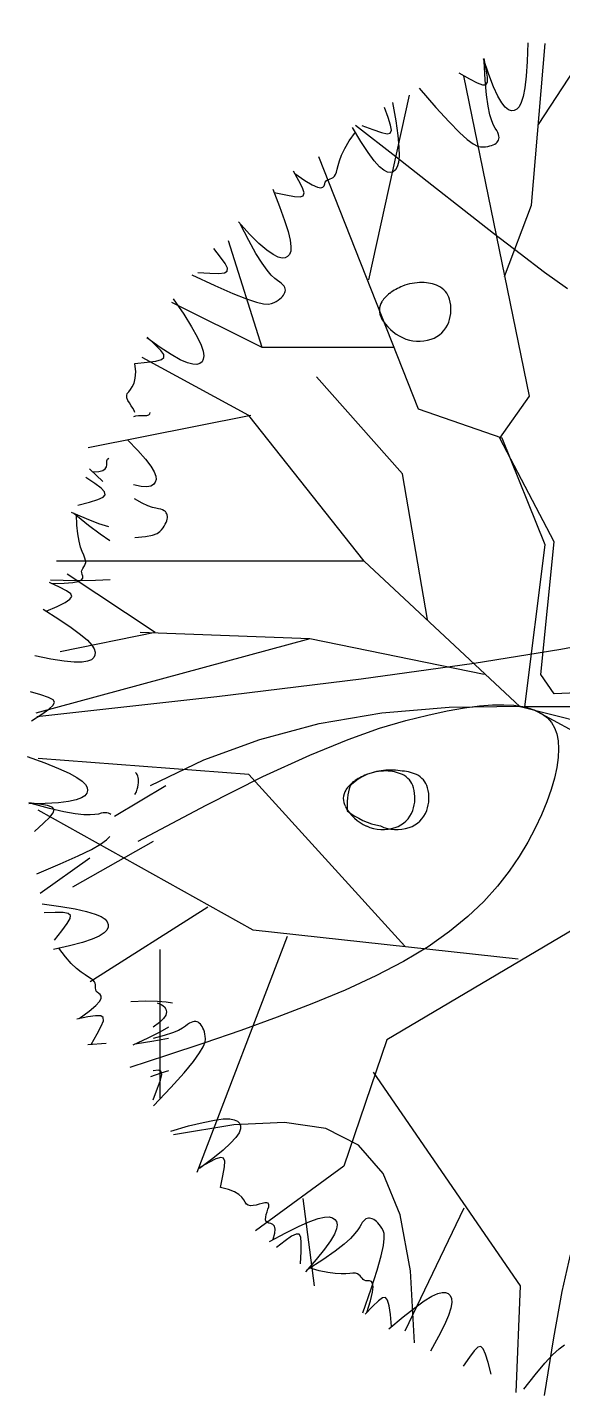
# Model space of a CAD drawing. Header units: millimetres. Extents: x 21129 to 2803301, y -510327 to 166837.
# Drawn here: x 256504 to 257409, y -105132 to -102817 of the extents above; entities that cross this region are included whole.
import ezdxf

# ---------------------------------------------------------------- set-up
doc = ezdxf.new("R2010")
doc.units = ezdxf.units.MM
doc.layers.add('....13_TNT_F_TREE', color=76, linetype='Continuous', transparency=0.5)

# ---------------------------------------------------------------- blocks, each defined once
blk = doc.blocks.new('mb-cay9')
for p, q in [((-164.7, 500.7), (-111, 582.7)), ((-173.5, 569.7), (-174.1, 554)), ((-170.4, 432.3), (-158.9, 569.1)), ((-206.6, 543), (-211.1, 556.2)), ((-208.7, 547.3), (-210.4, 556.4)), ((-231.9, 544.4), (-223, 539.3)), ((-209.6, 538.3), (-210.4, 554.2)), ((-207.7, 540.7), (-208.7, 547.3)), ((-174.1, 554), (-174.9, 541.4)), ((-172.3, 270.9), (-227.8, 541.7)), ((-223, 539.3), (-216.4, 535.8)), ((-216.4, 535.8), (-211.9, 534.1)), ((-211.9, 534.1), (-209.1, 534.2)), ((-208.5, 525.8), (-209.6, 538.3)), ((-209.1, 534.2), (-207.8, 536.4)), ((-207.8, 536.4), (-207.7, 540.7)), ((-202.6, 532.6), (-206.6, 543)), ((-199, 524.7), (-202.6, 532.6)), ((-174.9, 541.4), (-176.1, 531.7)), ((-308.2, 369.3), (-273.8, 525.3)), ((-265.4, 531.4), (-251.3, 515.1)), ((-207.2, 516.1), (-208.5, 525.8)), ((-195.7, 519), (-199, 524.7)), ((-177.5, 524.3), (-179.1, 519.1)), ((-176.1, 531.7), (-177.5, 524.3)), ((-291.7, 506.4), (-294.8, 515.1)), ((-288, 519.1), (-285.3, 503.7)), ((-251.3, 515.1), (-240.1, 502.8)), ((-205.7, 508.9), (-207.2, 516.1)), ((-192.7, 515.2), (-195.7, 519)), ((-189.9, 513.1), (-192.7, 515.2)), ((-187.4, 512.3), (-189.9, 513.1)), ((-185.1, 512.4), (-187.4, 512.3)), ((-182.9, 513.5), (-185.1, 512.4)), ((-180.9, 515.6), (-182.9, 513.5)), ((-179.1, 519.1), (-180.9, 515.6)), ((-314.8, 486.1), (-321.9, 498.1)), ((-285.3, 473.3), (-319.3, 499.8)), ((-314.1, 499.9), (-304.6, 496.3)), ((-289.7, 500), (-291.7, 506.4)), ((-289, 495.7), (-289.7, 500)), ((-285.3, 503.7), (-283.5, 491.2)), ((-240.1, 502.8), (-231.4, 493.9)), ((-204.1, 503.7), (-205.7, 508.9)), ((-202.6, 500.1), (-204.1, 503.7)), ((-201.1, 497.5), (-202.6, 500.1)), ((-328.4, 480.3), (-324.6, 486.7)), ((-324.6, 486.7), (-319.5, 494.1)), ((-308.7, 476.8), (-314.8, 486.1)), ((-304.6, 496.3), (-297.5, 493.8)), ((-297.5, 493.8), (-292.7, 492.8)), ((-292.7, 492.8), (-290, 493.4)), ((-290, 493.4), (-289, 495.7)), ((-283.5, 491.2), (-282.6, 481.4)), ((-231.4, 493.9), (-224.8, 487.9)), ((-224.8, 487.9), (-219.9, 484.2)), ((-199.9, 495.5), (-201.1, 497.5)), ((-199, 493.8), (-199.9, 495.5)), ((-199.6, 485.6), (-198.9, 486.4)), ((-198.4, 492.2), (-199, 493.8)), ((-198.9, 486.4), (-198.3, 487.4)), ((-198, 490.8), (-198.4, 492.2)), ((-198.3, 487.4), (-198, 488.4)), ((-197.9, 489.6), (-198, 490.8)), ((-198, 488.4), (-197.9, 489.6)), ((-332.9, 470), (-331.1, 474.7)), ((-331.1, 474.7), (-328.4, 480.3)), ((-303.5, 469.8), (-308.7, 476.8)), ((-282.6, 481.4), (-282.4, 473.9)), ((-219.9, 484.2), (-216.3, 482.4)), ((-216.3, 482.4), (-213.5, 481.7)), ((-213.5, 481.7), (-211.4, 481.7)), ((-211.4, 481.7), (-209.4, 481.8)), ((-209.4, 481.8), (-207.5, 482.1)), ((-207.5, 482.1), (-205.8, 482.5)), ((-205.8, 482.5), (-204.3, 482.9)), ((-204.3, 482.9), (-202.9, 483.5)), ((-202.9, 483.5), (-201.6, 484.1)), ((-201.6, 484.1), (-200.5, 484.8)), ((-200.5, 484.8), (-199.6, 485.6)), ((-266.1, 259.9), (-350.4, 473.3)), ((-334.9, 462.8), (-334.1, 466)), ((-334.1, 466), (-332.9, 470)), ((-299.1, 464.9), (-303.5, 469.8)), ((-295.4, 461.9), (-299.1, 464.9)), ((-284, 464.7), (-285.5, 462.2)), ((-254.8, 449.4), (-285.3, 473.3)), ((-282.9, 468.5), (-284, 464.7)), ((-282.4, 473.9), (-282.9, 468.5)), ((-367.2, 453), (-371.7, 461.1)), ((-370.7, 459.3), (-362.2, 453.3)), ((-364.2, 447), (-367.2, 453)), ((-362.2, 453.3), (-356, 449.5)), ((-345.4, 450.3), (-344.9, 451.8)), ((-344.9, 451.8), (-344.1, 452.9)), ((-344.1, 452.9), (-343.1, 453.7)), ((-343.1, 453.7), (-341.9, 454.2)), ((-341.9, 454.2), (-340.7, 454.7)), ((-340.7, 454.7), (-339.4, 455.2)), ((-339.4, 455.2), (-338.2, 455.9)), ((-338.2, 455.9), (-337.1, 456.9)), ((-337.1, 456.9), (-336.2, 458.3)), ((-336.2, 458.3), (-335.5, 460.2)), ((-335.5, 460.2), (-334.9, 462.8)), ((-292.3, 460.3), (-295.4, 461.9)), ((-289.7, 460.1), (-292.3, 460.3)), ((-287.4, 460.7), (-289.7, 460.1)), ((-285.5, 462.2), (-287.4, 460.7)), ((-389.4, 445.9), (-383.6, 431.3)), ((-388.3, 443.1), (-378.4, 441)), ((-378.4, 441), (-371, 439.7)), ((-366.1, 439.4), (-363.5, 440.4)), ((-362.9, 442.9), (-364.2, 447)), ((-363.5, 440.4), (-362.9, 442.9)), ((-356, 449.5), (-351.6, 447.5)), ((-351.6, 447.5), (-348.7, 447)), ((-348.7, 447), (-346.9, 447.6)), ((-346.9, 447.6), (-346, 448.8)), ((-346, 448.8), (-345.4, 450.3)), ((-227.4, 427.8), (-254.8, 449.4)), ((-383.6, 431.3), (-379.3, 419.5)), ((-371, 439.7), (-366.1, 439.4)), ((-193.4, 372.1), (-170.4, 432.3)), ((-408.9, 408), (-418.3, 418.3)), ((-409.7, 402.5), (-416.8, 416.7)), ((-379.3, 419.5), (-376.4, 410.1)), ((-202.6, 408.5), (-227.4, 427.8)), ((-401, 400.1), (-408.9, 408)), ((-376.4, 410.1), (-374.6, 402.8)), ((-180.1, 391.1), (-202.6, 408.5)), ((-433.5, 388.5), (-439.1, 395.8)), ((-398.2, 311.9), (-426.9, 402.2)), ((-403.6, 391.5), (-409.7, 402.5)), ((-394.4, 394.4), (-401, 400.1)), ((-389.1, 390.6), (-394.4, 394.4)), ((-374.2, 393.4), (-375.2, 390.7)), ((-374.6, 402.8), (-374, 397.4)), ((-374, 397.4), (-374.2, 393.4)), ((-429.6, 383), (-433.5, 388.5)), ((-427.7, 379.1), (-429.6, 383)), ((-398.4, 383.3), (-403.6, 391.5)), ((-394.1, 377.3), (-398.4, 383.3)), ((-384.8, 388.3), (-389.1, 390.6)), ((-381.5, 387.5), (-384.8, 388.3)), ((-378.8, 387.8), (-381.5, 387.5)), ((-376.8, 388.9), (-378.8, 387.8)), ((-375.2, 390.7), (-376.8, 388.9)), ((-159.4, 375.5), (-180.1, 391.1)), ((-457.8, 373.6), (-438.3, 364.4)), ((-452.8, 375.4), (-442.6, 374.8)), ((-442.6, 374.8), (-435.1, 374.7)), ((-435.1, 374.7), (-430.3, 375.2)), ((-430.3, 375.2), (-427.8, 376.6)), ((-427.8, 376.6), (-427.7, 379.1)), ((-390.6, 373.2), (-394.1, 377.3)), ((-387.7, 370.5), (-390.6, 373.2)), ((-385.3, 368.7), (-387.7, 370.5)), ((-140, 361.6), (-159.4, 375.5)), ((-438.3, 364.4), (-423.1, 357.7)), ((-383.4, 367.4), (-385.3, 368.7)), ((-381.9, 366.2), (-383.4, 367.4)), ((-380.7, 365), (-381.9, 366.2)), ((-379.8, 363.9), (-380.7, 365)), ((-379.1, 362.8), (-379.8, 363.9)), ((-378.8, 361.7), (-379.1, 362.8)), ((-379.1, 358.4), (-378.8, 359.5)), ((-378.7, 360.6), (-378.8, 361.7)), ((-378.8, 359.5), (-378.7, 360.6)), ((-398.2, 311.9), (-474.8, 350.2)), ((-473.5, 353.1), (-464.7, 340.1)), ((-423.1, 357.7), (-411.6, 353.1)), ((-411.6, 353.1), (-403.1, 350.3)), ((-403.1, 350.3), (-397.1, 349)), ((-397.1, 349), (-393, 348.7)), ((-393, 348.7), (-390.3, 349.2)), ((-390.3, 349.2), (-388.3, 350.1)), ((-388.3, 350.1), (-386.5, 351)), ((-386.5, 351), (-384.9, 352)), ((-384.9, 352), (-383.5, 353.1)), ((-383.5, 353.1), (-382.3, 354.1)), ((-382.3, 354.1), (-381.2, 355.2)), ((-381.2, 355.2), (-380.3, 356.2)), ((-380.3, 356.2), (-379.6, 357.3)), ((-379.6, 357.3), (-379.1, 358.4)), ((-464.7, 340.1), (-458.1, 329.4)), ((-458.1, 329.4), (-453.2, 320.9)), ((-484.6, 312), (-495.9, 320.1)), ((-488.8, 314.4), (-495.6, 320.7)), ((-484.1, 309.6), (-488.8, 314.4)), ((-453.2, 320.9), (-450, 314.1)), ((-450, 314.1), (-448.3, 308.9)), ((-409.7, 254.4), (-499.7, 303.7)), ((-488.3, 300.5), (-483.6, 301.8)), ((-475.2, 306), (-484.6, 312)), ((-481.6, 306), (-484.1, 309.6)), ((-483.6, 301.8), (-481.4, 303.5)), ((-481.4, 303.5), (-481.6, 306)), ((-467.6, 301.7), (-475.2, 306)), ((-461.6, 299.1), (-467.6, 301.7)), ((-448.1, 302.1), (-449.2, 300)), ((-448.3, 308.9), (-447.7, 305)), ((-447.7, 305), (-448.1, 302.1)), ((-287.2, 311.9), (-398.2, 311.9)), ((-505.9, 298.4), (-495.7, 299.5)), ((-505.3, 291.4), (-505.9, 298.4)), ((-505.7, 286), (-505.3, 291.4)), ((-495.7, 299.5), (-488.3, 300.5)), ((-457, 297.8), (-461.6, 299.1)), ((-453.5, 297.7), (-457, 297.8)), ((-451, 298.5), (-453.5, 297.7)), ((-449.2, 300), (-451, 298.5)), ((-509.7, 276.4), (-508.2, 278.8)), ((-508.2, 278.8), (-506.7, 281.9)), ((-506.7, 281.9), (-505.7, 286)), ((-279.5, 205.2), (-352.3, 287.3)), ((-512.9, 271.3), (-512.4, 273)), ((-512.7, 269.4), (-512.9, 271.3)), ((-511.9, 267.3), (-512.7, 269.4)), ((-512.4, 273), (-511.2, 274.6)), ((-510.6, 265.1), (-511.9, 267.3)), ((-511.2, 274.6), (-509.7, 276.4)), ((-197.2, 235.3), (-172.3, 270.9)), ((-509.2, 262.8), (-510.6, 265.1)), ((-507.8, 260.7), (-509.2, 262.8)), ((-506.7, 258.7), (-507.8, 260.7)), ((-506, 257.1), (-506.7, 258.7)), ((-497.9, 254.5), (-495.8, 254.6)), ((-495.8, 254.6), (-494.1, 255)), ((-494.1, 255), (-493.2, 255.8)), ((-493.2, 255.8), (-493.1, 257.1)), ((-195.3, 235.3), (-266.1, 259.9)), ((-407.8, 254.4), (-545.6, 227.1)), ((-507, 253.8), (-505.1, 254.2)), ((-505.1, 254.2), (-502.8, 254.4)), ((-502.8, 254.4), (-500.3, 254.4)), ((-500.3, 254.4), (-497.9, 254.5)), ((-312.1, 131.3), (-409.7, 254.4)), ((-512.2, 234), (-503.4, 225)), ((-151.2, 147.7), (-197.2, 235.3)), ((-158.9, 145), (-195.3, 235.3)), ((-503.4, 225), (-496.9, 217.6)), ((-544.5, 209.5), (-533.2, 198.6)), ((-533.1, 208), (-531.1, 209.4)), ((-531.1, 209.4), (-530.1, 211.1)), ((-530.1, 211.1), (-529.8, 212.9)), ((-529.8, 216.3), (-529.2, 217.5)), ((-529.8, 214.7), (-529.8, 216.3)), ((-529.8, 212.9), (-529.8, 214.7)), ((-529.2, 217.5), (-528, 218.3)), ((-496.9, 217.6), (-492.4, 211.6)), ((-492.4, 211.6), (-489.6, 206.9)), ((-540, 197), (-547.6, 202.2)), ((-541.8, 206.9), (-536.5, 207.2)), ((-534.6, 193), (-540, 197)), ((-536.5, 207.2), (-533.1, 208)), ((-488.7, 198), (-490.1, 196.2)), ((-489.6, 206.9), (-488.2, 203.2)), ((-488, 200.3), (-488.7, 198)), ((-488.2, 203.2), (-488, 200.3)), ((-258.5, 82.1), (-279.5, 205.2)), ((-537.3, 183.4), (-532.9, 185.4)), ((-531.6, 189.9), (-534.6, 193)), ((-532.9, 185.4), (-531, 187.5)), ((-531, 187.5), (-531.6, 189.9)), ((-500.6, 194.5), (-507.1, 195.9)), ((-495.8, 194.3), (-500.6, 194.5)), ((-492.4, 194.8), (-495.8, 194.3)), ((-490.1, 196.2), (-492.4, 194.8)), ((-554.3, 178.6), (-544.4, 181.2)), ((-544.4, 181.2), (-537.3, 183.4)), ((-499.9, 180.4), (-506.2, 184.1)), ((-494.9, 178.1), (-499.9, 180.4)), ((-491.2, 176.8), (-494.9, 178.1)), ((-488.3, 176.1), (-491.2, 176.8)), ((-486, 175.7), (-488.3, 176.1)), ((-484.1, 175.2), (-486, 175.7)), ((-482.6, 174.6), (-484.1, 175.2)), ((-481.3, 174), (-482.6, 174.6)), ((-480.2, 173.2), (-481.3, 174)), ((-546.8, 167), (-559.6, 172.5)), ((-545.3, 161.6), (-557.6, 171.7)), ((-555.1, 161.7), (-555.3, 170.7)), ((-536.4, 163), (-546.8, 167)), ((-528.1, 160.4), (-536.4, 163)), ((-481.2, 161), (-480.3, 162.5)), ((-480.3, 162.5), (-479.6, 164)), ((-479.5, 172.3), (-480.2, 173.2)), ((-479.6, 164), (-479, 165.4)), ((-478.9, 171.4), (-479.5, 172.3)), ((-479, 165.4), (-478.7, 166.8)), ((-478.6, 170.4), (-478.9, 171.4)), ((-478.7, 166.8), (-478.5, 168)), ((-478.4, 169.2), (-478.6, 170.4)), ((-478.5, 168), (-478.4, 169.2)), ((-554.3, 154.3), (-555.1, 161.7)), ((-553.2, 148.2), (-554.3, 154.3)), ((-535.3, 154.1), (-545.3, 161.6)), ((-527.2, 148.6), (-535.3, 154.1)), ((-505.9, 151.2), (-497, 152.1)), ((-497, 152.1), (-491, 153.3)), ((-491, 153.3), (-487.2, 154.7)), ((-487.2, 154.7), (-484.9, 156.3)), ((-484.9, 156.3), (-483.4, 157.9)), ((-483.4, 157.9), (-482.2, 159.5)), ((-482.2, 159.5), (-481.2, 161)), ((-551.9, 143.3), (-553.2, 148.2)), ((-550.6, 139.4), (-551.9, 143.3)), ((-549.3, 136.3), (-550.6, 139.4)), ((-176.1, 8.2), (-158.9, 145)), ((-162.7, 35.6), (-151.2, 147.7)), ((-312.1, 131.3), (-572.4, 131.3)), ((-548.3, 133.9), (-549.3, 136.3)), ((-549.2, 126.4), (-548.5, 127.5)), ((-548.5, 127.5), (-547.9, 128.8)), ((-547.7, 131.9), (-548.3, 133.9)), ((-547.9, 128.8), (-547.6, 130.2)), ((-547.6, 130.2), (-547.7, 131.9)), ((-180, 8.2), (-312.1, 131.3)), ((-488.7, 71.1), (-563.3, 120.4)), ((-551.2, 115.5), (-550.1, 116.9)), ((-551, 122.9), (-550.6, 124.1)), ((-550.9, 121.6), (-551, 122.9)), ((-550.5, 120.1), (-550.9, 121.6)), ((-550.6, 124.1), (-550, 125.2)), ((-550.1, 118.5), (-550.5, 120.1)), ((-550.1, 116.9), (-550.1, 118.5)), ((-550, 125.2), (-549.2, 126.4)), ((-539.3, 115.2), (-526.9, 115.7)), ((-569.7, 109.4), (-578.1, 113.4)), ((-577.5, 115.6), (-556, 115.1)), ((-576.2, 112.5), (-565.8, 112.6)), ((-563.8, 106.3), (-569.7, 109.4)), ((-565.8, 112.6), (-558.6, 113.2)), ((-560.3, 103.7), (-563.8, 106.3)), ((-558.6, 113.2), (-553.9, 114.2)), ((-556, 115.1), (-539.3, 115.2)), ((-553.9, 114.2), (-551.2, 115.5)), ((-581, 89), (-571.7, 93.1)), ((-571.7, 93.1), (-565, 96.4)), ((-565, 96.4), (-560.9, 99.1)), ((-560.9, 99.1), (-559.3, 101.4)), ((-559.3, 101.4), (-560.3, 103.7)), ((-583.5, 90.6), (-570.2, 82.2)), ((-570.2, 82.2), (-559.8, 75.2)), ((-488.7, 71.1), (-569.1, 54.7)), ((-559.8, 75.2), (-551.9, 69.3)), ((-358, 65.7), (-501.6, 71.1)), ((-358, 65.7), (-589.7, 2.7)), ((-551.9, 69.3), (-546.2, 64.5)), ((-546.2, 64.5), (-542.5, 60.4)), ((-542.5, 60.4), (-540.4, 57.1)), ((-210.6, 35.6), (-358, 65.7)), ((-90.8, 67.2), (-145.6, 56.6)), ((-577, 48.5), (-590.6, 51.3)), ((-565.9, 46.8), (-577, 48.5)), ((-557.3, 46), (-565.9, 46.8)), ((-546, 46.7), (-550.7, 46)), ((-542.7, 48), (-546, 46.7)), ((-540.7, 49.8), (-542.7, 48)), ((-539.8, 51.9), (-540.7, 49.8)), ((-540.4, 57.1), (-539.6, 54.3)), ((-539.6, 54.3), (-539.8, 51.9)), ((-145.6, 56.6), (-219, 44.8)), ((-550.7, 46), (-557.3, 46)), ((-219, 44.8), (-314.7, 31.6)), ((-151.2, 19.2), (-162.7, 35.6)), ((-314.7, 31.6), (-436.8, 16.6)), ((-585.4, 18.3), (-594.3, 20.9)), ((-436.8, 16.6), (-588.9, -0.3)), ((-579, 16.1), (-585.4, 18.3)), ((-575.2, 14.1), (-579, 16.1)), ((-573.9, 12), (-575.2, 14.1)), ((-575, 9.4), (-573.9, 12)), ((-88.1, 21.9), (-151.2, 19.2)), ((-593.3, -3.7), (-584.8, 1.9)), ((-584.8, 1.9), (-578.7, 6.1)), ((-578.7, 6.1), (-575, 9.4)), ((-350.2, -6.1), (-297, 3)), ((-297, 3), (-240.2, 7.9)), ((-276.9, -3.4), (-258.2, 1.2)), ((-258.2, 1.2), (-241.8, 4.7)), ((-241.8, 4.7), (-227.3, 7.2)), ((-240.2, 7.9), (-179.4, 8.6)), ((-227.3, 7.2), (-214.6, 8.9)), ((-214.6, 8.9), (-203.5, 9.8)), ((-203.5, 9.8), (-193.8, 9.9)), ((-193.8, 9.9), (-185.4, 9.4)), ((-185.4, 9.4), (-178.1, 8.4)), ((-126.4, -5.5), (-180, 8.2)), ((-178.1, 8.4), (-171.7, 6.7)), ((-68.9, 8.2), (-176.1, 8.2)), ((-171.7, 6.7), (-166.1, 4.6)), ((-97.6, -32.8), (-168.5, 5.5)), ((-166.1, 4.6), (-161.2, 2)), ((-161.2, 2), (-157, -1.2)), ((-400.3, -19.4), (-350.2, -6.1)), ((-325.6, -19.4), (-299, -9.9)), ((-299, -9.9), (-276.9, -3.4)), ((-157, -1.2), (-153.7, -5)), ((-153.7, -5), (-151, -9.5)), ((-151, -9.5), (-149.2, -14.6)), ((-447.7, -36.8), (-400.3, -19.4)), ((-358.1, -32.7), (-325.6, -19.4)), ((-149.2, -14.6), (-148, -20.6)), ((-148, -20.6), (-147.7, -27.3)), ((-597, -33.9), (-582.2, -39.3)), ((-397.7, -50.9), (-358.1, -32.7)), ((-147.7, -27.3), (-148, -34.8)), ((-409.7, -49.2), (-587.8, -35.6)), ((-582.2, -39.3), (-570.6, -44)), ((-570.6, -44), (-561.6, -48.1)), ((-492.8, -58.4), (-447.7, -36.8)), ((-149.2, -43.1), (-151.1, -52.2)), ((-148, -34.8), (-149.2, -43.1)), ((-561.6, -48.1), (-555.1, -51.6)), ((-555.1, -51.6), (-550.6, -54.8)), ((-550.6, -54.8), (-547.8, -57.6)), ((-547.8, -57.6), (-546.4, -60.2)), ((-504.6, -48.3), (-505.4, -47.5)), ((-504.1, -49.2), (-504.6, -48.3)), ((-503.6, -50.4), (-504.1, -49.2)), ((-503.3, -51.6), (-503.6, -50.4)), ((-503.5, -59.7), (-503.2, -57.8)), ((-503, -53), (-503.3, -51.6)), ((-503.2, -57.8), (-503, -56.1)), ((-503, -54.5), (-503, -53)), ((-503, -56.1), (-503, -54.5)), ((-445.6, -74.9), (-397.7, -50.9)), ((-277.6, -194.2), (-409.7, -49.2)), ((-151.1, -52.2), (-153.9, -61.9)), ((-551.1, -68.9), (-555.6, -70.6)), ((-548.2, -67), (-551.1, -68.9)), ((-546.7, -64.8), (-548.2, -67)), ((-546.1, -62.6), (-546.7, -64.8)), ((-546.4, -60.2), (-546.1, -62.6)), ((-523.2, -84.2), (-479.9, -58.4)), ((-506.1, -66.1), (-504.7, -63.7)), ((-504.7, -63.7), (-504, -61.6)), ((-504, -61.6), (-503.5, -59.7)), ((-153.9, -61.9), (-157.5, -72.2)), ((-586.6, -74.2), (-595.8, -73.1)), ((-581.8, -73.6), (-595.7, -73.8)), ((-578.3, -77.9), (-593.6, -73.7)), ((-405.9, -180.6), (-587.8, -79.3)), ((-580, -75.4), (-586.6, -74.2)), ((-570.7, -73), (-581.8, -73.6)), ((-575.9, -76.7), (-580, -75.4)), ((-566, -80.7), (-578.3, -77.9)), ((-574.2, -78.6), (-575.9, -76.7)), ((-575, -81.4), (-574.2, -78.6)), ((-562.1, -72), (-570.7, -73)), ((-556.5, -82.4), (-566, -80.7)), ((-555.6, -70.6), (-562.1, -72)), ((-503.1, -105.6), (-445.6, -74.9)), ((-157.5, -72.2), (-162, -83.1)), ((-591, -97.2), (-583.4, -90.3)), ((-583.4, -90.3), (-578, -85.2)), ((-578, -85.2), (-575, -81.4)), ((-549.2, -83.2), (-556.5, -82.4)), ((-543.7, -83.3), (-549.2, -83.2)), ((-539.8, -83), (-543.7, -83.3)), ((-536.9, -82.5), (-539.8, -83)), ((-534.6, -81.9), (-536.9, -82.5)), ((-532.7, -81.6), (-534.6, -81.9)), ((-531, -81.4), (-532.7, -81.6)), ((-529.6, -81.5), (-531, -81.4)), ((-528.3, -81.8), (-529.6, -81.5)), ((-527.3, -82.3), (-528.3, -81.8)), ((-526.4, -82.9), (-527.3, -82.3)), ((-162, -83.1), (-167.4, -94.4)), ((-530.1, -104.4), (-527.1, -101.5)), ((-167.4, -94.4), (-173.7, -106.2)), ((-558.4, -144.1), (-490.1, -105.6)), ((-553.9, -117.9), (-542.8, -112.4)), ((-542.8, -112.4), (-535.1, -107.9)), ((-535.1, -107.9), (-530.1, -104.4)), ((-173.7, -106.2), (-180.9, -118.4)), ((-589, -133), (-569.1, -124.7)), ((-586, -149.5), (-544.2, -119.6)), ((-569.1, -124.7), (-553.9, -117.9)), ((-180.9, -118.4), (-189.4, -130.9)), ((-189.4, -130.9), (-199.3, -143.6)), ((-199.3, -143.6), (-210.8, -156.4)), ((-584.3, -158.4), (-568.7, -160.6)), ((-568.7, -160.6), (-556.4, -162.8)), ((-444.2, -161.4), (-543.7, -224.3)), ((-210.8, -156.4), (-224.3, -169.2)), ((-573.3, -165.8), (-582.6, -166.1)), ((-566.6, -165.9), (-573.3, -165.8)), ((-562.4, -166.6), (-566.6, -165.9)), ((-563.2, -175.2), (-560.7, -171)), ((-560.4, -168.2), (-562.4, -166.6)), ((-560.7, -171), (-560.4, -168.2)), ((-556.4, -162.8), (-546.8, -164.9)), ((-546.8, -164.9), (-539.6, -167.1)), ((-539.6, -167.1), (-534.5, -169.2)), ((-534.5, -169.2), (-531.2, -171.4)), ((-531.2, -171.4), (-529.4, -173.6)), ((-224.3, -169.2), (-239.9, -182)), ((-574.1, -189.1), (-567.7, -181.2)), ((-567.7, -181.2), (-563.2, -175.2)), ((-532.1, -183.1), (-536.2, -185.7)), ((-529.7, -180.6), (-532.1, -183.1)), ((-528.6, -178.2), (-529.7, -180.6)), ((-529.4, -173.6), (-528.6, -175.9)), ((-528.6, -175.9), (-528.6, -178.2)), ((-181.9, -205.2), (-405.9, -180.6)), ((-126.4, -175.1), (-292.9, -273.6)), ((-239.9, -182), (-258, -194.7)), ((-561.2, -194.1), (-574.8, -197.1)), ((-564.8, -203.2), (-570.2, -196.1)), ((-550.4, -191.2), (-561.2, -194.1)), ((-542.2, -188.4), (-550.4, -191.2)), ((-536.2, -185.7), (-542.2, -188.4)), ((-377.2, -186), (-453.7, -385.8)), ((-258, -194.7), (-278.7, -207.2)), ((-559.8, -208.8), (-564.8, -203.2)), ((-484.9, -197), (-484.9, -322.8)), ((-278.7, -207.2), (-302.2, -219.5)), ((-555.4, -213.1), (-559.8, -208.8)), ((-551.4, -216.3), (-555.4, -213.1)), ((-548, -218.6), (-551.4, -216.3)), ((-545.2, -220.4), (-548, -218.6)), ((-302.2, -219.5), (-328.2, -231.4)), ((-543, -221.8), (-545.2, -220.4)), ((-541.3, -223), (-543, -221.8)), ((-540.2, -224.3), (-541.3, -223)), ((-539.6, -225.6), (-540.2, -224.3)), ((-539.4, -227), (-539.6, -225.6)), ((-539.3, -228.4), (-539.4, -227)), ((-539.2, -229.7), (-539.3, -228.4)), ((-539, -231), (-539.2, -229.7)), ((-538.6, -232.2), (-539, -231)), ((-328.2, -231.4), (-356.2, -243)), ((-539.1, -244.5), (-535.9, -241)), ((-537.8, -233.3), (-538.6, -232.2)), ((-536.6, -234.2), (-537.8, -233.3)), ((-535.3, -235.2), (-536.6, -234.2)), ((-535.9, -241), (-534.5, -238.4)), ((-534.4, -236.5), (-535.3, -235.2)), ((-534.5, -238.4), (-534.4, -236.5)), ((-509.3, -241), (-496.7, -240.5)), ((-496.7, -240.5), (-486.9, -240.7)), ((-487, -242.3), (-483.3, -243.8)), ((-486.9, -240.7), (-479.4, -241.3)), ((-479.4, -241.3), (-474.1, -242.3)), ((-545.9, -254.1), (-555, -255.9)), ((-553, -255.5), (-544.6, -249.3)), ((-539.3, -253.2), (-545.9, -254.1)), ((-544.6, -249.3), (-539.1, -244.5)), ((-534.9, -253.2), (-539.3, -253.2)), ((-532.8, -254.5), (-534.9, -253.2)), ((-532.6, -257.3), (-532.8, -254.5)), ((-483.3, -243.8), (-481, -245.5)), ((-479.9, -252.5), (-481.7, -255.4)), ((-481, -245.5), (-479.8, -247.6)), ((-479.3, -249.9), (-479.9, -252.5)), ((-479.8, -247.6), (-479.3, -249.9)), ((-385.7, -254.4), (-416.3, -265.5)), ((-356.2, -243), (-385.7, -254.4)), ((-537.9, -268.5), (-534.4, -261.9)), ((-534.4, -261.9), (-532.6, -257.3)), ((-485.2, -258.8), (-490.5, -262.7)), ((-481.7, -255.4), (-485.2, -258.8)), ((-477.5, -262.7), (-485, -267.1)), ((-469.1, -265.6), (-474.1, -267.7)), ((-465.6, -263.7), (-469.1, -265.6)), ((-463.2, -262), (-465.6, -263.7)), ((-461.4, -260.6), (-463.2, -262)), ((-459.8, -259.5), (-461.4, -260.6)), ((-458.3, -258.7), (-459.8, -259.5)), ((-456.9, -258.2), (-458.3, -258.7)), ((-455.7, -257.9), (-456.9, -258.2)), ((-454.5, -257.9), (-455.7, -257.9)), ((-453.4, -258.2), (-454.5, -257.9)), ((-452.4, -258.6), (-453.4, -258.2)), ((-451.5, -259.3), (-452.4, -258.6)), ((-450.6, -260.1), (-451.5, -259.3)), ((-449.8, -261.1), (-450.6, -260.1)), ((-449.1, -262.3), (-449.8, -261.1)), ((-448.4, -263.6), (-449.1, -262.3)), ((-447.8, -265.1), (-448.4, -263.6)), ((-447.2, -266.8), (-447.8, -265.1)), ((-416.3, -265.5), (-447.6, -276.2)), ((-545.9, -277.5), (-530.3, -276.4)), ((-543, -277.3), (-537.9, -268.5)), ((-494.9, -272.2), (-507.6, -278)), ((-490, -274.7), (-505.7, -277.1)), ((-485, -267.1), (-494.9, -272.2)), ((-481.1, -269.9), (-490.6, -272.3)), ((-477.6, -272.3), (-490, -274.7)), ((-474.1, -267.7), (-481.1, -269.9)), ((-447.6, -276.2), (-479.1, -286.6)), ((-448.1, -279.3), (-446.6, -275.5)), ((-446.8, -268.6), (-447.2, -266.8)), ((-446.4, -270.5), (-446.8, -268.6)), ((-446.6, -275.5), (-446.2, -272.7)), ((-446.2, -272.7), (-446.4, -270.5)), ((-292.9, -273.6), (-329.3, -380.3)), ((-479.1, -286.6), (-510.3, -296.8)), ((-456.5, -291.7), (-451.2, -284.5)), ((-451.2, -284.5), (-448.1, -279.3)), ((-486.2, -299), (-490.5, -299.7)), ((-483.9, -300), (-486.2, -299)), ((-477.6, -299.7), (-484, -301.7)), ((-483.3, -302.7), (-483.9, -300)), ((-464.4, -301.3), (-456.5, -291.7)), ((-484, -301.7), (-492.7, -304.8)), ((-486.8, -314.5), (-484.3, -307.5)), ((-484.3, -307.5), (-483.3, -302.7)), ((-475.5, -313.7), (-464.4, -301.3)), ((-304.4, -300.9), (-180, -481.5)), ((-490.4, -324.1), (-486.8, -314.5)), ((-490.2, -329.4), (-475.5, -313.7)), ((-475.6, -350.6), (-460.6, -346.3)), ((-422.2, -345.5), (-473.2, -353.9)), ((-460.6, -346.3), (-448.3, -343.3)), ((-448.3, -343.3), (-438.7, -341.3)), ((-438.7, -341.3), (-431.3, -340.4)), ((-431.3, -340.4), (-425.8, -340.3)), ((-425.8, -340.3), (-421.9, -341)), ((-379.5, -343.3), (-422.2, -345.5)), ((-421.9, -341), (-419.3, -342.2)), ((-419.3, -342.2), (-417.6, -344)), ((-417.6, -344), (-416.7, -346.1)), ((-416.7, -346.1), (-416.7, -348.8)), ((-344.5, -348.6), (-379.5, -343.3)), ((-420.6, -356.1), (-425, -361)), ((-417.9, -352), (-420.6, -356.1)), ((-416.7, -348.8), (-417.9, -352)), ((-316.9, -362.6), (-344.5, -348.6)), ((-431.4, -366.9), (-440, -373.9)), ((-425, -361), (-431.4, -366.9)), ((-296, -386.5), (-316.9, -362.6)), ((-443.5, -377.2), (-451.6, -381.7)), ((-440, -373.9), (-451.2, -382.2)), ((-437.5, -374.2), (-443.5, -377.2)), ((-433.4, -372.9), (-437.5, -374.2)), ((-430.9, -373.5), (-433.4, -372.9)), ((-431.5, -388.4), (-430.2, -381)), ((-429.9, -376.1), (-430.9, -373.5)), ((-430.2, -381), (-429.9, -376.1)), ((-329.3, -380.3), (-404, -435)), ((-433.6, -398.3), (-431.5, -388.4)), ((-281.5, -421.5), (-296, -386.5)), ((-426.8, -400), (-433.6, -398.3)), ((-421.7, -402), (-426.8, -400)), ((-418.1, -404.3), (-421.7, -402)), ((-415.6, -406.6), (-418.1, -404.3)), ((-413.9, -408.8), (-415.6, -406.6)), ((-412.6, -410.8), (-413.9, -408.8)), ((-411.5, -412.4), (-412.6, -410.8)), ((-410.1, -413.4), (-411.5, -412.4)), ((-408.2, -413.8), (-410.1, -413.4)), ((-405.9, -413.7), (-408.2, -413.8)), ((-403.4, -413.2), (-405.9, -413.7)), ((-400.8, -412.5), (-403.4, -413.2)), ((-398.3, -411.8), (-400.8, -412.5)), ((-396.1, -411.4), (-398.3, -411.8)), ((-394.4, -411.3), (-396.1, -411.4)), ((-393.2, -411.7), (-394.4, -411.3)), ((-393.4, -416.7), (-392.8, -414.6)), ((-392.7, -412.9), (-393.2, -411.7)), ((-392.8, -414.6), (-392.7, -412.9)), ((-363.8, -407.6), (-354.2, -481.5)), ((-227.8, -415.9), (-277.6, -519.8)), ((-395.5, -425.5), (-395.3, -423.5)), ((-395.1, -426.9), (-395.5, -425.5)), ((-395.3, -423.5), (-394.8, -421.3)), ((-394.1, -427.8), (-395.1, -426.9)), ((-394.8, -421.3), (-394.1, -419)), ((-394.1, -419), (-393.4, -416.7)), ((-392.6, -428.4), (-394.1, -427.8)), ((-367, -431), (-358, -427.1)), ((-358, -427.1), (-350.9, -424.7)), ((-350.9, -424.7), (-345.6, -423.4)), ((-345.6, -423.4), (-341.6, -423.3)), ((-341.6, -423.3), (-338.8, -424)), ((-338.8, -424), (-336.8, -425.3)), ((-336.8, -425.3), (-335.5, -427.2)), ((-335.5, -427.2), (-335, -429.8)), ((-313.7, -428.1), (-314.7, -429.7)), ((-312.7, -426.7), (-313.7, -428.1)), ((-311.6, -425.7), (-312.7, -426.7)), ((-310.6, -425), (-311.6, -425.7)), ((-309.6, -424.5), (-310.6, -425)), ((-308.5, -424.3), (-309.6, -424.5)), ((-307.4, -424.3), (-308.5, -424.3)), ((-306.3, -424.5), (-307.4, -424.3)), ((-305.2, -424.9), (-306.3, -424.5)), ((-304, -425.5), (-305.2, -424.9)), ((-302.8, -426.2), (-304, -425.5)), ((-301.7, -427.2), (-302.8, -426.2)), ((-300.5, -428.3), (-301.7, -427.2)), ((-272.8, -468.9), (-281.5, -421.5)), ((-390.9, -428.9), (-392.6, -428.4)), ((-392.2, -443.9), (-378.3, -436.6)), ((-389.3, -429.7), (-390.9, -428.9)), ((-388, -431.2), (-389.3, -429.7)), ((-388.9, -442.2), (-387.5, -437.1)), ((-387.3, -433.5), (-388, -431.2)), ((-387.5, -437.1), (-387.3, -433.5)), ((-373.5, -439.6), (-379, -443.5)), ((-378.3, -436.6), (-367, -431)), ((-369.6, -437.7), (-373.5, -439.6)), ((-367.1, -437.8), (-369.6, -437.7)), ((-365.7, -440.3), (-367.1, -437.8)), ((-337.2, -437.8), (-340.5, -443.5)), ((-335.5, -433.3), (-337.2, -437.8)), ((-335, -429.8), (-335.5, -433.3)), ((-319.8, -437.4), (-323.5, -441.4)), ((-317.4, -434.3), (-319.8, -437.4)), ((-315.8, -431.7), (-317.4, -434.3)), ((-314.7, -429.7), (-315.8, -431.7)), ((-299.3, -429.6), (-300.5, -428.3)), ((-298.2, -431.1), (-299.3, -429.6)), ((-297, -432.7), (-298.2, -431.1)), ((-296, -434.6), (-297, -432.7)), ((-295.2, -437.3), (-296, -434.6)), ((-295, -441.4), (-295.2, -437.3)), ((-379, -443.5), (-386.3, -449.1)), ((-365.2, -445.1), (-365.7, -440.3)), ((-365.3, -452.6), (-365.2, -445.1)), ((-345.5, -450.6), (-352.5, -459.2)), ((-340.5, -443.5), (-345.5, -450.6)), ((-329, -446.3), (-336.7, -452.3)), ((-323.5, -441.4), (-329, -446.3)), ((-297.6, -456.2), (-295.7, -447.4)), ((-295.7, -447.4), (-295, -441.4)), ((-365.9, -462.8), (-365.3, -452.6)), ((-352.5, -459.2), (-361.7, -469.7)), ((-347, -459.5), (-360.3, -468.1)), ((-336.7, -452.3), (-347, -459.5)), ((-300.9, -468.2), (-297.6, -456.2)), ((-137.9, -455.4), (-144.7, -486.3)), ((-350, -468.7), (-358.6, -466.2)), ((-342.8, -470.3), (-350, -468.7)), ((-336.6, -471.1), (-342.8, -470.3)), ((-331.6, -471.4), (-336.6, -471.1)), ((-327.5, -471.3), (-331.6, -471.4)), ((-324.1, -471.1), (-327.5, -471.3)), ((-321.5, -470.9), (-324.1, -471.1)), ((-319.4, -470.9), (-321.5, -470.9)), ((-317.8, -471.3), (-319.4, -470.9)), ((-316.5, -472.1), (-317.8, -471.3)), ((-315.5, -473), (-316.5, -472.1)), ((-314.6, -474.1), (-315.5, -473)), ((-313.8, -475.1), (-314.6, -474.1)), ((-306, -484), (-300.9, -468.2)), ((-269.4, -529.8), (-272.8, -468.9)), ((-312.9, -476.1), (-313.8, -475.1)), ((-313.1, -504.3), (-306, -484)), ((-311.9, -476.8), (-312.9, -476.1)), ((-310.6, -477.2), (-311.9, -476.8)), ((-309, -477.2), (-310.6, -477.2)), ((-307.4, -477.3), (-309, -477.2)), ((-305.9, -477.9), (-307.4, -477.3)), ((-304.9, -479.4), (-305.9, -477.9)), ((-305, -487), (-304.5, -482.3)), ((-304.5, -482.3), (-304.9, -479.4)), ((-180, -481.5), (-183.8, -571.8)), ((-309.8, -504.1), (-306.7, -494.2)), ((-306.7, -494.2), (-305, -487)), ((-300, -494.1), (-304.8, -498.8)), ((-296.5, -491.6), (-300, -494.1)), ((-294, -491.4), (-296.5, -491.6)), ((-292.2, -493.6), (-294, -491.4)), ((-291, -498.3), (-292.2, -493.6)), ((-269.2, -500), (-261.2, -494.3)), ((-261.2, -494.3), (-254.8, -490.4)), ((-254.8, -490.4), (-249.8, -488.1)), ((-249.8, -488.1), (-246, -487.1)), ((-246, -487.1), (-243.1, -487.2)), ((-243.1, -487.2), (-240.9, -488.1)), ((-240.9, -488.1), (-239.2, -489.7)), ((-239.2, -489.7), (-238.1, -492.1)), ((-237.9, -495.6), (-238.7, -500.3)), ((-238.1, -492.1), (-237.9, -495.6)), ((-144.7, -486.3), (-151.9, -525.6)), ((-304.8, -498.8), (-311.2, -505.6)), ((-291.2, -517.8), (-279.1, -507.7)), ((-289.9, -505.7), (-291, -498.3)), ((-288.9, -515.9), (-289.9, -505.7)), ((-279.1, -507.7), (-269.2, -500)), ((-240.7, -506.6), (-244.1, -514.6)), ((-238.7, -500.3), (-240.7, -506.6)), ((-244.1, -514.6), (-249.1, -524.5)), ((-249.1, -524.5), (-256, -536.7)), ((-151.9, -525.6), (-159.7, -574.4)), ((-147.1, -534.7), (-142.7, -531.4)), ((-223, -541.9), (-228.2, -549.6)), ((-219, -536.5), (-223, -541.9)), ((-215.9, -533.5), (-219, -536.5)), ((-213.4, -532.9), (-215.9, -533.5)), ((-211.4, -534.8), (-213.4, -532.9)), ((-209.4, -539.2), (-211.4, -534.8)), ((-207.2, -546.4), (-209.4, -539.2)), ((-159.2, -547), (-152.6, -539.8)), ((-152.6, -539.8), (-147.1, -534.7)), ((-204.5, -556.2), (-207.2, -546.4)), ((-167.3, -556.7), (-159.2, -547)), ((-177, -569), (-167.3, -556.7))]:
    blk.add_line(p, q)
for centre, radius, start, end in [((-263.1, 321.4), 45.5, 111.3129, 126.8516), ((-263, 321.2), 45.8, 90, 111.3129), ((-263, 335.1), 31.9, 64.3951, 90), ((-256.9, 347.9), 17.8, 15.9555, 64.3951), ((-285.8, 343.4), 13.4, 146.6352, 209.7613), ((-273.5, 335.3), 28.2, 126.8516, 146.6352), ((-269.8, 344.2), 31.2, 339.9072, 15.9555), ((-262.9, 356.6), 39.9, 209.7613, 245.1202), ((-262.9, 341.6), 23.8, 288.4235, 339.9072), ((-265.8, 350.3), 33, 245.1202, 288.4235), ((-291.8, -93.8), 48.2, 97.0368, 115.7053), ((-293.5, -91.9), 45.8, 90, 111.3129), ((-289.7, -86.8), 41.5, 78.693, 101.0831), ((-293.5, -78), 31.9, 64.3951, 90), ((-281.6, -78), 31.9, 64.3951, 90), ((-304, -77.7), 28.2, 126.8516, 146.6352), ((-285.1, -100.2), 56.9, 119.0017, 133.0083), ((-293.6, -91.6), 45.5, 111.3129, 126.8516), ((-287.3, -65.2), 17.8, 15.9555, 64.3951), ((-275.5, -65.2), 17.8, 15.9555, 64.3951), ((-316.3, -69.6), 13.4, 146.6352, 209.7613), ((-263.3, -76.3), 63.2, 163.6971, 183.0739), ((-300.3, -68.9), 31.2, 339.9072, 15.9555), ((-288.4, -68.9), 31.2, 339.9072, 15.9555), ((-293.3, -56.5), 39.9, 209.7613, 245.1202), ((-286.1, -29.2), 64.6, 231.4129, 259.1482), ((-293.3, -71.4), 23.8, 288.4235, 339.9072), ((-281.5, -71.4), 23.8, 288.4235, 339.9072), ((-296.2, -62.7), 33, 245.1202, 288.4235), ((-284.4, -62.7), 33, 245.1202, 288.4235)]:
    blk.add_arc(centre, radius, start, end)

msp = doc.modelspace()

# ---------------------------------------------------------------- block references
at = {"layer": '....13_TNT_F_TREE', "xscale": 2, "yscale": 2, "zscale": 2}
msp.add_blockref('mb-cay9', (257697.6, -103982.9), dxfattribs=at)

doc.saveas('drawing.dxf')
